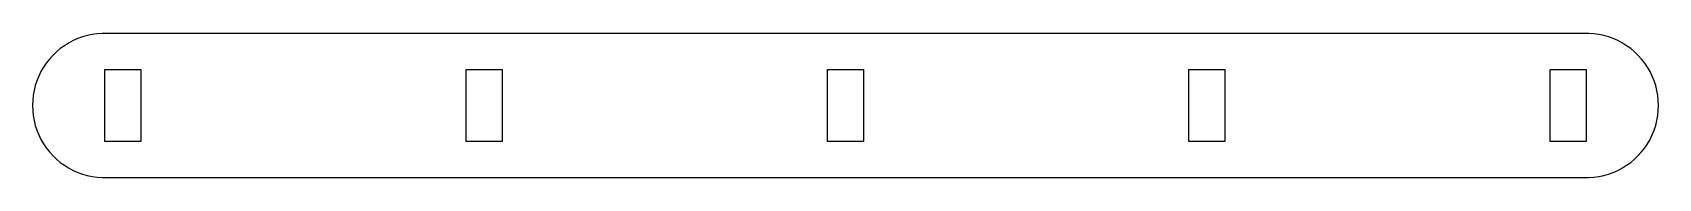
# Model space of a CAD drawing. Header units: metres. Extents: x -225 to 225, y -20 to 20.
import ezdxf

# ---------------------------------------------------------------- set-up
doc = ezdxf.new("R2010")
doc.units = ezdxf.units.M

msp = doc.modelspace()

# ---------------------------------------------------------------- linework, layer by layer
for p, q in [((-212.492, 18.5437), (-213.767, 17.9759)), ((-211.18, 19.0211), (-212.492, 18.5437)), ((-209.838, 19.4059), (-211.18, 19.0211)), ((-208.473, 19.6962), (-209.838, 19.4059)), ((-207.091, 19.8904), (-208.473, 19.6962)), ((-205.698, 19.9878), (-207.091, 19.8904)), ((-205, 19.9878), (-205.698, 19.9878)), ((205, 20), (-205, 20)), ((-205, 20), (-205, 19.9878)), ((205, 19.9878), (205, 20)), ((205.698, 19.9878), (205, 19.9878)), ((207.091, 19.8904), (205.698, 19.9878)), ((208.473, 19.6962), (207.091, 19.8904)), ((209.838, 19.4059), (208.473, 19.6962)), ((211.18, 19.0211), (209.838, 19.4059)), ((212.492, 18.5437), (211.18, 19.0211)), ((213.767, 17.9759), (212.492, 18.5437)), ((-219.387, 13.8932), (-220.321, 12.8557)), ((-218.383, 14.8629), (-219.387, 13.8932)), ((-217.313, 15.7602), (-218.383, 14.8629)), ((-216.184, 16.5807), (-217.313, 15.7602)), ((-215, 17.3205), (-216.184, 16.5807)), ((-213.767, 17.9759), (-215, 17.3205)), ((215, 17.3205), (213.767, 17.9759)), ((216.184, 16.5807), (215, 17.3205)), ((217.313, 15.7602), (216.184, 16.5807)), ((218.383, 14.8629), (217.313, 15.7602)), ((219.387, 13.8932), (218.383, 14.8629)), ((220.321, 12.8557), (219.387, 13.8932)), ((-222.659, 9.38942), (-223.271, 8.13472)), ((-221.961, 10.5984), (-222.659, 9.38942)), ((-221.18, 11.7557), (-221.961, 10.5984)), ((-220.321, 12.8557), (-221.18, 11.7557)), ((-205, -10), (-205, 10)), ((-205, 10), (-195, 10)), ((-195, 10), (-195, -10)), ((-105, -10), (-105, 10)), ((-105, 10), (-95, 10)), ((-95, 10), (-95, -10)), ((-5, -10), (-5, 10)), ((-5, 10), (5, 10)), ((5, 10), (5, -10)), ((95, -10), (95, 10)), ((95, 10), (105, 10)), ((105, 10), (105, -10)), ((195, -10), (195, 10)), ((195, 10), (205, 10)), ((205, 10), (205, -10)), ((221.18, 11.7557), (220.321, 12.8557)), ((221.961, 10.5984), (221.18, 11.7557)), ((222.659, 9.38942), (221.961, 10.5984)), ((223.271, 8.13472), (222.659, 9.38942)), ((-224.225, 5.51274), (-224.563, 4.15823)), ((-223.794, 6.84039), (-224.225, 5.51274)), ((-223.271, 8.13472), (-223.794, 6.84039)), ((223.794, 6.84039), (223.271, 8.13472)), ((224.225, 5.51274), (223.794, 6.84039)), ((224.563, 4.15823), (224.225, 5.51274)), ((-224.951, 1.39513), (-225, 0)), ((-225, 0), (-224.951, -1.39513)), ((-224.805, 2.78345), (-224.951, 1.39513)), ((-224.563, 4.15823), (-224.805, 2.78345)), ((224.805, 2.78345), (224.563, 4.15823)), ((224.951, 1.39513), (224.805, 2.78345)), ((225, 0), (224.951, 1.39513)), ((224.951, -1.39513), (225, 0)), ((-224.951, -1.39513), (-224.805, -2.78345)), ((-224.805, -2.78345), (-224.563, -4.15823)), ((-224.563, -4.15823), (-224.225, -5.51274)), ((224.225, -5.51274), (224.563, -4.15823)), ((224.563, -4.15823), (224.805, -2.78345)), ((224.805, -2.78345), (224.951, -1.39513)), ((-224.225, -5.51274), (-223.794, -6.84039)), ((-223.794, -6.84039), (-223.271, -8.13472)), ((-223.271, -8.13472), (-222.659, -9.38942)), ((222.659, -9.38942), (223.271, -8.13472)), ((223.271, -8.13472), (223.794, -6.84039)), ((223.794, -6.84039), (224.225, -5.51274)), ((-222.659, -9.38942), (-221.961, -10.5984)), ((-221.961, -10.5984), (-221.18, -11.7557)), ((-221.18, -11.7557), (-220.321, -12.8557)), ((-220.321, -12.8557), (-219.387, -13.8932)), ((-195, -10), (-205, -10)), ((-95, -10), (-105, -10)), ((5, -10), (-5, -10)), ((105, -10), (95, -10)), ((205, -10), (195, -10)), ((219.387, -13.8932), (220.321, -12.8557)), ((220.321, -12.8557), (221.18, -11.7557)), ((221.18, -11.7557), (221.961, -10.5984)), ((221.961, -10.5984), (222.659, -9.38942)), ((-219.387, -13.8932), (-218.383, -14.8629)), ((-218.383, -14.8629), (-217.313, -15.7602)), ((-217.313, -15.7602), (-216.184, -16.5807)), ((-216.184, -16.5807), (-215, -17.3205)), ((-215, -17.3205), (-213.767, -17.9759)), ((-213.767, -17.9759), (-212.492, -18.5437)), ((212.492, -18.5437), (213.767, -17.9759)), ((213.767, -17.9759), (215, -17.3205)), ((215, -17.3205), (216.184, -16.5807)), ((216.184, -16.5807), (217.313, -15.7602)), ((217.313, -15.7602), (218.383, -14.8629)), ((218.383, -14.8629), (219.387, -13.8932)), ((-212.492, -18.5437), (-211.18, -19.0211)), ((-211.18, -19.0211), (-209.838, -19.4059)), ((-209.838, -19.4059), (-208.473, -19.6962)), ((-208.473, -19.6962), (-207.091, -19.8904)), ((-207.091, -19.8904), (-205.698, -19.9878)), ((-205.698, -19.9878), (-205, -19.9878)), ((-205, -19.9878), (-205, -20)), ((-205, -20), (205, -20)), ((205, -19.9878), (205.698, -19.9878)), ((205, -20), (205, -19.9878)), ((205.698, -19.9878), (207.091, -19.8904)), ((207.091, -19.8904), (208.473, -19.6962)), ((208.473, -19.6962), (209.838, -19.4059)), ((209.838, -19.4059), (211.18, -19.0211)), ((211.18, -19.0211), (212.492, -18.5437))]:
    msp.add_line(p, q)

doc.saveas('drawing.dxf')
